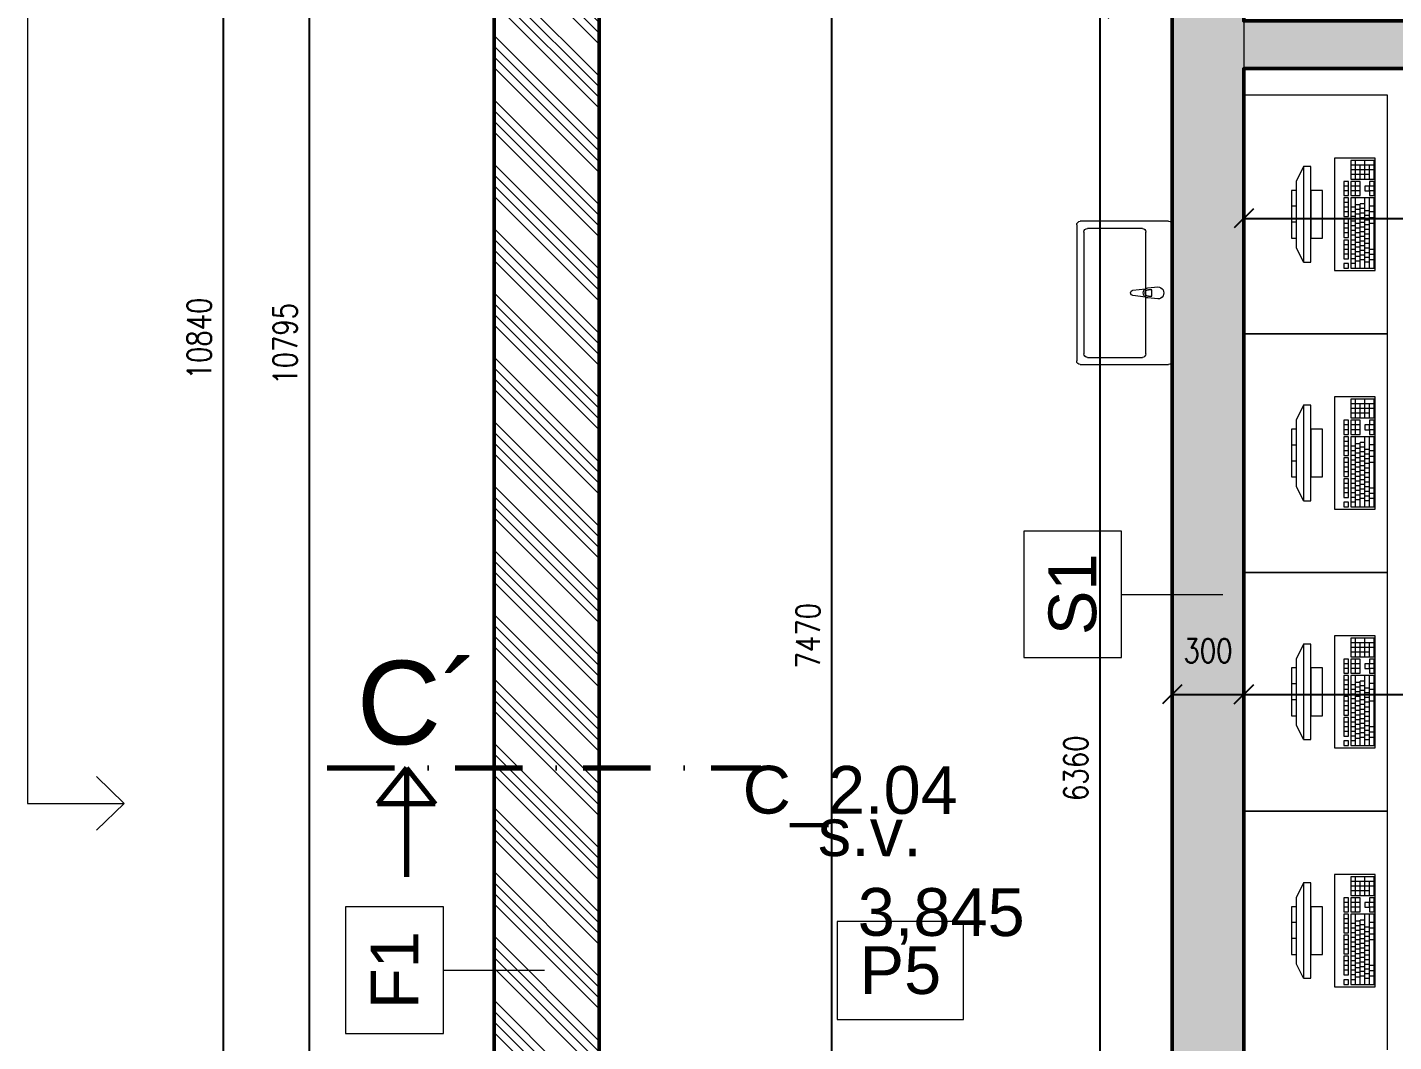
# Model space of a CAD drawing. Header units: millimetres. Extents: x 89194 to 559352, y -753138 to -204019.
# Drawn here: x 331903 to 337626, y -488115 to -483867 of the extents above; entities that cross this region are included whole.
import ezdxf

# ---------------------------------------------------------------- set-up
doc = ezdxf.new("R2010")
doc.units = ezdxf.units.MM
doc.header["$LTSCALE"] = 400
doc.header["$PDMODE"] = 3
doc.linetypes.add('Čerchovaná', pattern=[1340.555525, 705.555534, -352.777767, 0, -282.222223])
for name, color, linetype, lineweight in [('RG_koty', 7, 'Continuous', 9), ('RG_nábytek', 32, 'Continuous', 9), ('RG_popisy', 11, 'Continuous', 9), ('RG_rozhraní mater', 51, 'Continuous', 9), ('RG_skladby konstrukcí', 5, 'Continuous', 9), ('RG_velmi tlustá', 5, 'Continuous', 70), ('RG_zařízováky', 4, 'Continuous', 9), ('RG_zdivo nové', 1, 'Continuous', 50), ('RG_šrafy', 253, 'Continuous', 9)]:
    doc.layers.add(name, color=color, linetype=linetype, lineweight=lineweight)
doc.styles.add('Arial 100', font='Arial.ttf', dxfattribs={"height": 100})
doc.styles.add('Arial 200', font='Arial.ttf', dxfattribs={"height": 200})
doc.styles.add('Arial 250', font='Arial Bold.ttf', dxfattribs={"height": 250})
doc.styles.add('GENERATED_STYLE_3', font='Arial.ttf')
doc.styles.add('Koty', font='romans.shx', dxfattribs={"width": 0.8})
doc.dimstyles.new('RG_50_vnitřní', dxfattribs={"dimscale": 50, "dimtxt": 2, "dimasz": 1.6, "dimexe": 1.15, "dimexo": 0, "dimgap": 1, "dimtad": 1, "dimdec": 0, "dimrnd": 5, "dimzin": 0, "dimdsep": 46, "dimtxsty": 'Koty', "dimblk1": 'OBLIQUE', "dimblk2": 'OBLIQUE', "dimsah": 1, "dimcen": 0.09, "dimclrd": 256, "dimclre": 256, "dimclrt": 2, "dimazin": 0, "dimtfac": 1, "dimtdec": 0, "dimtmove": 2, "dimatfit": 3, "dimfxl": 1.15, "dimfxlon": 1, "dimtolj": 1, "dimtzin": 0, "dimarcsym": 0})

# ---------------------------------------------------------------- blocks, each defined once
blk = doc.blocks.new('nabytek_velka_ucebna')
at = {"layer": 'RG_nábytek'}
for p, q in [((469004, -443466.8), (469604, -443466.8)), ((469004, -444466.8), (469004, -443466.8)), ((469604, -443466.8), (469604, -444466.8)), ((469254, -443766.8), (469224, -443826.8)), ((469284, -443766.8), (469254, -443766.8)), ((469254, -443766.8), (469254, -444166.8)), ((469284, -444166.8), (469284, -443766.8)), ((469554, -443731.8), (469384, -443731.8)), ((469384, -443731.8), (469384, -444201.8)), ((469549.1, -443741.6), (469452.1, -443741.6)), ((469452.1, -443741.6), (469452.1, -443819.9)), ((469549.1, -443761.2), (469452.1, -443761.2)), ((469471.5, -443819.9), (469471.5, -443741.6)), ((469490.9, -443819.9), (469490.9, -443761.2)), ((469510.3, -443819.9), (469510.3, -443741.6)), ((469529.7, -443819.9), (469529.7, -443761.2)), ((469549.1, -443819.9), (469549.1, -443741.6)), ((469554, -444201.8), (469554, -443731.8)), ((469224, -444106.8), (469224, -443826.8)), ((469442.4, -443829.7), (469423, -443829.7)), ((469423, -443829.7), (469423, -443888.4)), ((469442.4, -443888.4), (469442.4, -443829.7)), ((469549.1, -443780.7), (469452.1, -443780.7)), ((469529.7, -443800.3), (469452.1, -443800.3)), ((469452.1, -443819.9), (469549.1, -443819.9)), ((469490.9, -443829.7), (469452.1, -443829.7)), ((469452.1, -443829.7), (469452.1, -443888.4)), ((469471.5, -443888.4), (469471.5, -443829.7)), ((469490.9, -443888.4), (469490.9, -443829.7)), ((469549.1, -443829.7), (469529.7, -443829.7)), ((469529.7, -443829.7), (469529.7, -443849.3)), ((469549.1, -443888.4), (469549.1, -443829.7)), ((469224, -443866.8), (469204, -443866.8)), ((469204, -443866.8), (469204, -444066.8)), ((469224, -444066.8), (469224, -443866.8)), ((469334, -443866.8), (469284, -443866.8)), ((469284, -443866.8), (469284, -444066.8)), ((469334, -444066.8), (469334, -443866.8)), ((469442.4, -443849.3), (469423, -443849.3)), ((469442.4, -443868.9), (469423, -443868.9)), ((469423, -443888.4), (469442.4, -443888.4)), ((469490.9, -443849.3), (469452.1, -443849.3)), ((469490.9, -443868.9), (469452.1, -443868.9)), ((469452.1, -443888.4), (469490.9, -443888.4)), ((469529.7, -443849.3), (469510.3, -443849.3)), ((469510.3, -443849.3), (469510.3, -443868.9)), ((469510.3, -443868.9), (469529.7, -443868.9)), ((469549.1, -443849.3), (469529.7, -443849.3)), ((469529.7, -443868.9), (469529.7, -443849.3)), ((469529.7, -443868.9), (469529.7, -443888.4)), ((469549.1, -443868.9), (469529.7, -443868.9)), ((469529.7, -443888.4), (469549.1, -443888.4)), ((469224, -443933.4), (469204, -443933.4)), ((469442.4, -443898.2), (469423, -443898.2)), ((469423, -443898.2), (469423, -443976.6)), ((469442.4, -443917.8), (469423, -443917.8)), ((469442.4, -443937.4), (469423, -443937.4)), ((469442.4, -443976.6), (469442.4, -443898.2)), ((469549.1, -443898.2), (469452.1, -443898.2)), ((469452.1, -443898.2), (469452.1, -444192)), ((469471.5, -443937.4), (469452.1, -443937.4)), ((469471.5, -444192), (469471.5, -443898.2)), ((469490.9, -443927.6), (469471.5, -443927.6)), ((469490.9, -443947.2), (469471.5, -443947.2)), ((469490.9, -444192), (469490.9, -443922.7)), ((469510.3, -443922.7), (469490.9, -443922.7)), ((469510.3, -443942.3), (469490.9, -443942.3)), ((469510.3, -444192), (469510.3, -443898.2)), ((469529.7, -444192), (469529.7, -443898.2)), ((469549.1, -443932.5), (469529.7, -443932.5)), ((469549.1, -444192), (469549.1, -443898.2)), ((469224, -444000.1), (469204, -444000.1)), ((469442.4, -443957), (469423, -443957)), ((469423, -443976.6), (469442.4, -443976.6)), ((469442.4, -443986.4), (469423, -443986.4)), ((469423, -443986.4), (469423, -444064.7)), ((469442.4, -444005.9), (469423, -444005.9)), ((469442.4, -444064.7), (469442.4, -443986.4)), ((469471.5, -443957), (469452.1, -443957)), ((469471.5, -443976.6), (469452.1, -443976.6)), ((469471.5, -443996.2), (469452.1, -443996.2)), ((469490.9, -443966.8), (469471.5, -443966.8)), ((469490.9, -443986.4), (469471.5, -443986.4)), ((469490.9, -444005.9), (469471.5, -444005.9)), ((469510.3, -443961.9), (469490.9, -443961.9)), ((469510.3, -443981.5), (469490.9, -443981.5)), ((469510.3, -444001), (469490.9, -444001)), ((469529.7, -443952.1), (469510.3, -443952.1)), ((469529.7, -443971.7), (469510.3, -443971.7)), ((469529.7, -443991.3), (469510.3, -443991.3)), ((469549.1, -443957), (469529.7, -443957)), ((469549.1, -443981.5), (469529.7, -443981.5)), ((469549.1, -444005.9), (469529.7, -444005.9)), ((469442.4, -444025.5), (469423, -444025.5)), ((469442.4, -444045.1), (469423, -444045.1)), ((469423, -444064.7), (469442.4, -444064.7)), ((469471.5, -444015.7), (469452.1, -444015.7)), ((469471.5, -444035.3), (469452.1, -444035.3)), ((469471.5, -444054.9), (469452.1, -444054.9)), ((469490.9, -444025.5), (469471.5, -444025.5)), ((469490.9, -444045.1), (469471.5, -444045.1)), ((469490.9, -444064.7), (469471.5, -444064.7)), ((469510.3, -444020.6), (469490.9, -444020.6)), ((469510.3, -444040.2), (469490.9, -444040.2)), ((469510.3, -444059.8), (469490.9, -444059.8)), ((469529.7, -444010.8), (469510.3, -444010.8)), ((469529.7, -444030.4), (469510.3, -444030.4)), ((469529.7, -444050), (469510.3, -444050)), ((469204, -444066.8), (469224, -444066.8)), ((469254, -444166.8), (469224, -444106.8)), ((469284, -444066.8), (469334, -444066.8)), ((469442.4, -444074.5), (469423, -444074.5)), ((469423, -444074.5), (469423, -444152.8)), ((469442.4, -444094.1), (469423, -444094.1)), ((469442.4, -444113.7), (469423, -444113.7)), ((469442.4, -444152.8), (469442.4, -444074.5)), ((469471.5, -444074.5), (469452.1, -444074.5)), ((469471.5, -444094.1), (469452.1, -444094.1)), ((469471.5, -444113.7), (469452.1, -444113.7)), ((469490.9, -444084.3), (469471.5, -444084.3)), ((469490.9, -444103.9), (469471.5, -444103.9)), ((469510.3, -444079.4), (469490.9, -444079.4)), ((469510.3, -444099), (469490.9, -444099)), ((469510.3, -444118.5), (469490.9, -444118.5)), ((469529.7, -444069.6), (469510.3, -444069.6)), ((469529.7, -444089.2), (469510.3, -444089.2)), ((469529.7, -444108.8), (469510.3, -444108.8)), ((469549.1, -444113.7), (469529.7, -444113.7)), ((469254, -444166.8), (469284, -444166.8)), ((469442.4, -444133.2), (469423, -444133.2)), ((469423, -444152.8), (469442.4, -444152.8)), ((469442.4, -444172.4), (469423, -444172.4)), ((469423, -444172.4), (469423, -444192)), ((469442.4, -444192), (469442.4, -444172.4)), ((469471.5, -444133.2), (469452.1, -444133.2)), ((469471.5, -444152.8), (469452.1, -444152.8)), ((469471.5, -444172.4), (469452.1, -444172.4)), ((469490.9, -444123.4), (469471.5, -444123.4)), ((469490.9, -444143), (469471.5, -444143)), ((469490.9, -444162.6), (469471.5, -444162.6)), ((469510.3, -444138.1), (469490.9, -444138.1)), ((469510.3, -444157.7), (469490.9, -444157.7)), ((469529.7, -444128.3), (469510.3, -444128.3)), ((469529.7, -444147.9), (469510.3, -444147.9)), ((469529.7, -444167.5), (469510.3, -444167.5)), ((469549.1, -444135.7), (469529.7, -444135.7)), ((469549.1, -444157.7), (469529.7, -444157.7)), ((469384, -444201.8), (469554, -444201.8)), ((469423, -444192), (469442.4, -444192)), ((469452.1, -444192), (469549.1, -444192)), ((469604, -444466.8), (469004, -444466.8)), ((469004, -444466.8), (469604, -444466.8)), ((469004, -445466.8), (469004, -444466.8)), ((469604, -444466.8), (469604, -445466.8)), ((469554, -444731.8), (469384, -444731.8)), ((469384, -444731.8), (469384, -445201.8)), ((469549.1, -444741.6), (469452.1, -444741.6)), ((469452.1, -444741.6), (469452.1, -444819.9)), ((469471.5, -444819.9), (469471.5, -444741.6)), ((469510.3, -444819.9), (469510.3, -444741.6)), ((469549.1, -444819.9), (469549.1, -444741.6)), ((469554, -445201.8), (469554, -444731.8)), ((469254, -444766.8), (469224, -444826.8)), ((469284, -444766.8), (469254, -444766.8)), ((469254, -444766.8), (469254, -445166.8)), ((469284, -445166.8), (469284, -444766.8)), ((469549.1, -444761.2), (469452.1, -444761.2)), ((469549.1, -444780.7), (469452.1, -444780.7)), ((469529.7, -444800.3), (469452.1, -444800.3)), ((469490.9, -444819.9), (469490.9, -444761.2)), ((469529.7, -444819.9), (469529.7, -444761.2)), ((469224, -444866.8), (469204, -444866.8)), ((469204, -444866.8), (469204, -445066.8)), ((469224, -445106.8), (469224, -444826.8)), ((469224, -445066.8), (469224, -444866.8)), ((469334, -444866.8), (469284, -444866.8)), ((469284, -444866.8), (469284, -445066.8)), ((469334, -445066.8), (469334, -444866.8)), ((469442.4, -444829.7), (469423, -444829.7)), ((469423, -444829.7), (469423, -444888.4)), ((469442.4, -444849.3), (469423, -444849.3)), ((469442.4, -444888.4), (469442.4, -444829.7)), ((469452.1, -444819.9), (469549.1, -444819.9)), ((469490.9, -444829.7), (469452.1, -444829.7)), ((469452.1, -444829.7), (469452.1, -444888.4)), ((469490.9, -444849.3), (469452.1, -444849.3)), ((469471.5, -444888.4), (469471.5, -444829.7)), ((469490.9, -444888.4), (469490.9, -444829.7)), ((469529.7, -444849.3), (469510.3, -444849.3)), ((469510.3, -444849.3), (469510.3, -444868.9)), ((469549.1, -444829.7), (469529.7, -444829.7)), ((469529.7, -444829.7), (469529.7, -444849.3)), ((469549.1, -444849.3), (469529.7, -444849.3)), ((469529.7, -444868.9), (469529.7, -444849.3)), ((469549.1, -444888.4), (469549.1, -444829.7)), ((469442.4, -444868.9), (469423, -444868.9)), ((469423, -444888.4), (469442.4, -444888.4)), ((469442.4, -444898.2), (469423, -444898.2)), ((469423, -444898.2), (469423, -444976.6)), ((469442.4, -444917.8), (469423, -444917.8)), ((469442.4, -444976.6), (469442.4, -444898.2)), ((469490.9, -444868.9), (469452.1, -444868.9)), ((469452.1, -444888.4), (469490.9, -444888.4)), ((469549.1, -444898.2), (469452.1, -444898.2)), ((469452.1, -444898.2), (469452.1, -445192)), ((469471.5, -445192), (469471.5, -444898.2)), ((469490.9, -445192), (469490.9, -444922.7)), ((469510.3, -444922.7), (469490.9, -444922.7)), ((469510.3, -444868.9), (469529.7, -444868.9)), ((469510.3, -445192), (469510.3, -444898.2)), ((469529.7, -444868.9), (469529.7, -444888.4)), ((469549.1, -444868.9), (469529.7, -444868.9)), ((469529.7, -444888.4), (469549.1, -444888.4)), ((469529.7, -445192), (469529.7, -444898.2)), ((469549.1, -445192), (469549.1, -444898.2)), ((469224, -444933.4), (469204, -444933.4)), ((469442.4, -444937.4), (469423, -444937.4)), ((469442.4, -444957), (469423, -444957)), ((469423, -444976.6), (469442.4, -444976.6)), ((469471.5, -444937.4), (469452.1, -444937.4)), ((469471.5, -444957), (469452.1, -444957)), ((469471.5, -444976.6), (469452.1, -444976.6)), ((469490.9, -444927.6), (469471.5, -444927.6)), ((469490.9, -444947.2), (469471.5, -444947.2)), ((469490.9, -444966.8), (469471.5, -444966.8)), ((469510.3, -444942.3), (469490.9, -444942.3)), ((469510.3, -444961.9), (469490.9, -444961.9)), ((469510.3, -444981.5), (469490.9, -444981.5)), ((469529.7, -444952.1), (469510.3, -444952.1)), ((469529.7, -444971.7), (469510.3, -444971.7)), ((469549.1, -444932.5), (469529.7, -444932.5)), ((469549.1, -444957), (469529.7, -444957)), ((469549.1, -444981.5), (469529.7, -444981.5)), ((469224, -445000.1), (469204, -445000.1)), ((469442.4, -444986.4), (469423, -444986.4)), ((469423, -444986.4), (469423, -445064.7)), ((469442.4, -445005.9), (469423, -445005.9)), ((469442.4, -445025.5), (469423, -445025.5)), ((469442.4, -445064.7), (469442.4, -444986.4)), ((469471.5, -444996.2), (469452.1, -444996.2)), ((469471.5, -445015.7), (469452.1, -445015.7)), ((469471.5, -445035.3), (469452.1, -445035.3)), ((469490.9, -444986.4), (469471.5, -444986.4)), ((469490.9, -445005.9), (469471.5, -445005.9)), ((469490.9, -445025.5), (469471.5, -445025.5)), ((469510.3, -445001), (469490.9, -445001)), ((469510.3, -445020.6), (469490.9, -445020.6)), ((469529.7, -444991.3), (469510.3, -444991.3)), ((469529.7, -445010.8), (469510.3, -445010.8)), ((469529.7, -445030.4), (469510.3, -445030.4)), ((469549.1, -445005.9), (469529.7, -445005.9)), ((469204, -445066.8), (469224, -445066.8)), ((469284, -445066.8), (469334, -445066.8)), ((469442.4, -445045.1), (469423, -445045.1)), ((469423, -445064.7), (469442.4, -445064.7)), ((469442.4, -445074.5), (469423, -445074.5)), ((469423, -445074.5), (469423, -445152.8)), ((469442.4, -445094.1), (469423, -445094.1)), ((469442.4, -445152.8), (469442.4, -445074.5)), ((469471.5, -445054.9), (469452.1, -445054.9)), ((469471.5, -445074.5), (469452.1, -445074.5)), ((469471.5, -445094.1), (469452.1, -445094.1)), ((469490.9, -445045.1), (469471.5, -445045.1)), ((469490.9, -445064.7), (469471.5, -445064.7)), ((469490.9, -445084.3), (469471.5, -445084.3)), ((469510.3, -445040.2), (469490.9, -445040.2)), ((469510.3, -445059.8), (469490.9, -445059.8)), ((469510.3, -445079.4), (469490.9, -445079.4)), ((469529.7, -445050), (469510.3, -445050)), ((469529.7, -445069.6), (469510.3, -445069.6)), ((469529.7, -445089.2), (469510.3, -445089.2)), ((469254, -445166.8), (469224, -445106.8)), ((469442.4, -445113.7), (469423, -445113.7)), ((469442.4, -445133.2), (469423, -445133.2)), ((469423, -445152.8), (469442.4, -445152.8)), ((469471.5, -445113.7), (469452.1, -445113.7)), ((469471.5, -445133.2), (469452.1, -445133.2)), ((469471.5, -445152.8), (469452.1, -445152.8)), ((469490.9, -445103.9), (469471.5, -445103.9)), ((469490.9, -445123.4), (469471.5, -445123.4)), ((469490.9, -445143), (469471.5, -445143)), ((469510.3, -445099), (469490.9, -445099)), ((469510.3, -445118.5), (469490.9, -445118.5)), ((469510.3, -445138.1), (469490.9, -445138.1)), ((469529.7, -445108.8), (469510.3, -445108.8)), ((469529.7, -445128.3), (469510.3, -445128.3)), ((469529.7, -445147.9), (469510.3, -445147.9)), ((469549.1, -445113.7), (469529.7, -445113.7)), ((469549.1, -445135.7), (469529.7, -445135.7)), ((469254, -445166.8), (469284, -445166.8)), ((469384, -445201.8), (469554, -445201.8)), ((469442.4, -445172.4), (469423, -445172.4)), ((469423, -445172.4), (469423, -445192)), ((469423, -445192), (469442.4, -445192)), ((469442.4, -445192), (469442.4, -445172.4)), ((469471.5, -445172.4), (469452.1, -445172.4)), ((469452.1, -445192), (469549.1, -445192)), ((469490.9, -445162.6), (469471.5, -445162.6)), ((469510.3, -445157.7), (469490.9, -445157.7)), ((469529.7, -445167.5), (469510.3, -445167.5)), ((469549.1, -445157.7), (469529.7, -445157.7)), ((469604, -445466.8), (469004, -445466.8)), ((469004, -445466.8), (469604, -445466.8)), ((469004, -446466.8), (469004, -445466.8)), ((469604, -445466.8), (469604, -446466.8)), ((469254, -445766.8), (469224, -445826.8)), ((469284, -445766.8), (469254, -445766.8)), ((469254, -445766.8), (469254, -446166.8)), ((469284, -446166.8), (469284, -445766.8)), ((469554, -445731.8), (469384, -445731.8)), ((469384, -445731.8), (469384, -446201.8)), ((469549.1, -445741.6), (469452.1, -445741.6)), ((469452.1, -445741.6), (469452.1, -445819.9)), ((469549.1, -445761.2), (469452.1, -445761.2)), ((469549.1, -445780.7), (469452.1, -445780.7)), ((469471.5, -445819.9), (469471.5, -445741.6)), ((469490.9, -445819.9), (469490.9, -445761.2)), ((469510.3, -445819.9), (469510.3, -445741.6)), ((469529.7, -445819.9), (469529.7, -445761.2)), ((469549.1, -445819.9), (469549.1, -445741.6)), ((469554, -446201.8), (469554, -445731.8)), ((469224, -446106.8), (469224, -445826.8)), ((469442.4, -445829.7), (469423, -445829.7)), ((469423, -445829.7), (469423, -445888.4)), ((469442.4, -445888.4), (469442.4, -445829.7)), ((469529.7, -445800.3), (469452.1, -445800.3)), ((469452.1, -445819.9), (469549.1, -445819.9)), ((469490.9, -445829.7), (469452.1, -445829.7)), ((469452.1, -445829.7), (469452.1, -445888.4)), ((469471.5, -445888.4), (469471.5, -445829.7)), ((469490.9, -445888.4), (469490.9, -445829.7)), ((469549.1, -445829.7), (469529.7, -445829.7)), ((469529.7, -445829.7), (469529.7, -445849.3)), ((469549.1, -445888.4), (469549.1, -445829.7)), ((469224, -445866.8), (469204, -445866.8)), ((469204, -445866.8), (469204, -446066.8)), ((469224, -446066.8), (469224, -445866.8)), ((469334, -445866.8), (469284, -445866.8)), ((469284, -445866.8), (469284, -446066.8)), ((469334, -446066.8), (469334, -445866.8)), ((469442.4, -445849.3), (469423, -445849.3)), ((469442.4, -445868.9), (469423, -445868.9)), ((469423, -445888.4), (469442.4, -445888.4)), ((469490.9, -445849.3), (469452.1, -445849.3)), ((469490.9, -445868.9), (469452.1, -445868.9)), ((469452.1, -445888.4), (469490.9, -445888.4)), ((469529.7, -445849.3), (469510.3, -445849.3)), ((469510.3, -445849.3), (469510.3, -445868.9)), ((469510.3, -445868.9), (469529.7, -445868.9)), ((469549.1, -445849.3), (469529.7, -445849.3)), ((469529.7, -445868.9), (469529.7, -445849.3)), ((469529.7, -445868.9), (469529.7, -445888.4)), ((469549.1, -445868.9), (469529.7, -445868.9)), ((469529.7, -445888.4), (469549.1, -445888.4)), ((469224, -445933.4), (469204, -445933.4)), ((469442.4, -445898.2), (469423, -445898.2)), ((469423, -445898.2), (469423, -445976.6)), ((469442.4, -445917.8), (469423, -445917.8)), ((469442.4, -445937.4), (469423, -445937.4)), ((469442.4, -445976.6), (469442.4, -445898.2)), ((469549.1, -445898.2), (469452.1, -445898.2)), ((469452.1, -445898.2), (469452.1, -446192)), ((469471.5, -445937.4), (469452.1, -445937.4)), ((469471.5, -446192), (469471.5, -445898.2)), ((469490.9, -445927.6), (469471.5, -445927.6)), ((469490.9, -445947.2), (469471.5, -445947.2)), ((469490.9, -446192), (469490.9, -445922.7)), ((469510.3, -445922.7), (469490.9, -445922.7)), ((469510.3, -445942.3), (469490.9, -445942.3)), ((469510.3, -446192), (469510.3, -445898.2)), ((469529.7, -445952.1), (469510.3, -445952.1)), ((469529.7, -446192), (469529.7, -445898.2)), ((469549.1, -445932.5), (469529.7, -445932.5)), ((469549.1, -446192), (469549.1, -445898.2)), ((469224, -446000.1), (469204, -446000.1)), ((469442.4, -445957), (469423, -445957)), ((469423, -445976.6), (469442.4, -445976.6)), ((469442.4, -445986.4), (469423, -445986.4)), ((469423, -445986.4), (469423, -446064.7)), ((469442.4, -446005.9), (469423, -446005.9)), ((469442.4, -446064.7), (469442.4, -445986.4)), ((469471.5, -445957), (469452.1, -445957)), ((469471.5, -445976.6), (469452.1, -445976.6)), ((469471.5, -445996.2), (469452.1, -445996.2)), ((469490.9, -445966.8), (469471.5, -445966.8)), ((469490.9, -445986.4), (469471.5, -445986.4)), ((469490.9, -446005.9), (469471.5, -446005.9)), ((469510.3, -445961.9), (469490.9, -445961.9)), ((469510.3, -445981.5), (469490.9, -445981.5)), ((469510.3, -446001), (469490.9, -446001)), ((469529.7, -445971.7), (469510.3, -445971.7)), ((469529.7, -445991.3), (469510.3, -445991.3)), ((469529.7, -446010.8), (469510.3, -446010.8)), ((469549.1, -445957), (469529.7, -445957)), ((469549.1, -445981.5), (469529.7, -445981.5)), ((469549.1, -446005.9), (469529.7, -446005.9)), ((469204, -446066.8), (469224, -446066.8)), ((469284, -446066.8), (469334, -446066.8)), ((469442.4, -446025.5), (469423, -446025.5)), ((469442.4, -446045.1), (469423, -446045.1)), ((469423, -446064.7), (469442.4, -446064.7)), ((469471.5, -446015.7), (469452.1, -446015.7)), ((469471.5, -446035.3), (469452.1, -446035.3)), ((469471.5, -446054.9), (469452.1, -446054.9)), ((469490.9, -446025.5), (469471.5, -446025.5)), ((469490.9, -446045.1), (469471.5, -446045.1)), ((469490.9, -446064.7), (469471.5, -446064.7)), ((469510.3, -446020.6), (469490.9, -446020.6)), ((469510.3, -446040.2), (469490.9, -446040.2)), ((469510.3, -446059.8), (469490.9, -446059.8)), ((469529.7, -446030.4), (469510.3, -446030.4)), ((469529.7, -446050), (469510.3, -446050)), ((469254, -446166.8), (469224, -446106.8)), ((469442.4, -446074.5), (469423, -446074.5)), ((469423, -446074.5), (469423, -446152.8)), ((469442.4, -446094.1), (469423, -446094.1)), ((469442.4, -446113.7), (469423, -446113.7)), ((469442.4, -446152.8), (469442.4, -446074.5)), ((469471.5, -446074.5), (469452.1, -446074.5)), ((469471.5, -446094.1), (469452.1, -446094.1)), ((469471.5, -446113.7), (469452.1, -446113.7)), ((469490.9, -446084.3), (469471.5, -446084.3)), ((469490.9, -446103.9), (469471.5, -446103.9)), ((469490.9, -446123.4), (469471.5, -446123.4)), ((469510.3, -446079.4), (469490.9, -446079.4)), ((469510.3, -446099), (469490.9, -446099)), ((469510.3, -446118.5), (469490.9, -446118.5)), ((469529.7, -446069.6), (469510.3, -446069.6)), ((469529.7, -446089.2), (469510.3, -446089.2)), ((469529.7, -446108.8), (469510.3, -446108.8)), ((469549.1, -446113.7), (469529.7, -446113.7)), ((469254, -446166.8), (469284, -446166.8)), ((469442.4, -446133.2), (469423, -446133.2)), ((469423, -446152.8), (469442.4, -446152.8)), ((469442.4, -446172.4), (469423, -446172.4)), ((469423, -446172.4), (469423, -446192)), ((469442.4, -446192), (469442.4, -446172.4)), ((469471.5, -446133.2), (469452.1, -446133.2)), ((469471.5, -446152.8), (469452.1, -446152.8)), ((469471.5, -446172.4), (469452.1, -446172.4)), ((469490.9, -446143), (469471.5, -446143)), ((469490.9, -446162.6), (469471.5, -446162.6)), ((469510.3, -446138.1), (469490.9, -446138.1)), ((469510.3, -446157.7), (469490.9, -446157.7)), ((469529.7, -446128.3), (469510.3, -446128.3)), ((469529.7, -446147.9), (469510.3, -446147.9)), ((469529.7, -446167.5), (469510.3, -446167.5)), ((469549.1, -446135.7), (469529.7, -446135.7)), ((469549.1, -446157.7), (469529.7, -446157.7)), ((469384, -446201.8), (469554, -446201.8)), ((469423, -446192), (469442.4, -446192)), ((469452.1, -446192), (469549.1, -446192)), ((469604, -446466.8), (469004, -446466.8)), ((469004, -446466.8), (469604, -446466.8)), ((469004, -447466.8), (469004, -446466.8)), ((469604, -446466.8), (469604, -447466.8)), ((469554, -446731.8), (469384, -446731.8)), ((469384, -446731.8), (469384, -447201.8)), ((469549.1, -446741.6), (469452.1, -446741.6)), ((469452.1, -446741.6), (469452.1, -446819.9)), ((469471.5, -446819.9), (469471.5, -446741.6)), ((469510.3, -446819.9), (469510.3, -446741.6)), ((469549.1, -446819.9), (469549.1, -446741.6)), ((469554, -447201.8), (469554, -446731.8)), ((469254, -446766.8), (469224, -446826.8)), ((469284, -446766.8), (469254, -446766.8)), ((469254, -446766.8), (469254, -447166.8)), ((469284, -447166.8), (469284, -446766.8)), ((469549.1, -446761.2), (469452.1, -446761.2)), ((469549.1, -446780.7), (469452.1, -446780.7)), ((469529.7, -446800.3), (469452.1, -446800.3)), ((469490.9, -446819.9), (469490.9, -446761.2)), ((469529.7, -446819.9), (469529.7, -446761.2)), ((469224, -446866.8), (469204, -446866.8)), ((469204, -446866.8), (469204, -447066.8)), ((469224, -447106.8), (469224, -446826.8)), ((469224, -447066.8), (469224, -446866.8)), ((469334, -446866.8), (469284, -446866.8)), ((469284, -446866.8), (469284, -447066.8)), ((469334, -447066.8), (469334, -446866.8)), ((469442.4, -446829.7), (469423, -446829.7)), ((469423, -446829.7), (469423, -446888.4)), ((469442.4, -446849.3), (469423, -446849.3)), ((469442.4, -446868.9), (469423, -446868.9)), ((469442.4, -446888.4), (469442.4, -446829.7)), ((469452.1, -446819.9), (469549.1, -446819.9)), ((469490.9, -446829.7), (469452.1, -446829.7)), ((469452.1, -446829.7), (469452.1, -446888.4)), ((469490.9, -446849.3), (469452.1, -446849.3)), ((469490.9, -446868.9), (469452.1, -446868.9)), ((469471.5, -446888.4), (469471.5, -446829.7)), ((469490.9, -446888.4), (469490.9, -446829.7)), ((469529.7, -446849.3), (469510.3, -446849.3)), ((469510.3, -446849.3), (469510.3, -446868.9)), ((469510.3, -446868.9), (469529.7, -446868.9)), ((469549.1, -446829.7), (469529.7, -446829.7)), ((469529.7, -446829.7), (469529.7, -446849.3)), ((469549.1, -446849.3), (469529.7, -446849.3)), ((469529.7, -446868.9), (469529.7, -446849.3)), ((469529.7, -446868.9), (469529.7, -446888.4)), ((469549.1, -446868.9), (469529.7, -446868.9)), ((469549.1, -446888.4), (469549.1, -446829.7)), ((469423, -446888.4), (469442.4, -446888.4)), ((469442.4, -446898.2), (469423, -446898.2)), ((469423, -446898.2), (469423, -446976.6)), ((469442.4, -446917.8), (469423, -446917.8)), ((469442.4, -446976.6), (469442.4, -446898.2)), ((469452.1, -446888.4), (469490.9, -446888.4)), ((469549.1, -446898.2), (469452.1, -446898.2)), ((469452.1, -446898.2), (469452.1, -447192)), ((469471.5, -447192), (469471.5, -446898.2)), ((469490.9, -447192), (469490.9, -446922.7)), ((469510.3, -446922.7), (469490.9, -446922.7)), ((469510.3, -447192), (469510.3, -446898.2)), ((469529.7, -446888.4), (469549.1, -446888.4)), ((469529.7, -447192), (469529.7, -446898.2)), ((469549.1, -447192), (469549.1, -446898.2)), ((469224, -446933.4), (469204, -446933.4)), ((469442.4, -446937.4), (469423, -446937.4)), ((469442.4, -446957), (469423, -446957)), ((469423, -446976.6), (469442.4, -446976.6)), ((469471.5, -446937.4), (469452.1, -446937.4)), ((469471.5, -446957), (469452.1, -446957)), ((469471.5, -446976.6), (469452.1, -446976.6)), ((469490.9, -446927.6), (469471.5, -446927.6)), ((469490.9, -446947.2), (469471.5, -446947.2)), ((469490.9, -446966.8), (469471.5, -446966.8)), ((469510.3, -446942.3), (469490.9, -446942.3)), ((469510.3, -446961.9), (469490.9, -446961.9)), ((469510.3, -446981.5), (469490.9, -446981.5)), ((469529.7, -446952.1), (469510.3, -446952.1)), ((469529.7, -446971.7), (469510.3, -446971.7)), ((469549.1, -446932.5), (469529.7, -446932.5)), ((469549.1, -446957), (469529.7, -446957)), ((469549.1, -446981.5), (469529.7, -446981.5)), ((469224, -447000.1), (469204, -447000.1)), ((469442.4, -446986.4), (469423, -446986.4)), ((469423, -446986.4), (469423, -447064.7)), ((469442.4, -447005.9), (469423, -447005.9)), ((469442.4, -447025.5), (469423, -447025.5)), ((469442.4, -447064.7), (469442.4, -446986.4)), ((469471.5, -446996.2), (469452.1, -446996.2)), ((469471.5, -447015.7), (469452.1, -447015.7)), ((469471.5, -447035.3), (469452.1, -447035.3)), ((469490.9, -446986.4), (469471.5, -446986.4)), ((469490.9, -447005.9), (469471.5, -447005.9)), ((469490.9, -447025.5), (469471.5, -447025.5)), ((469510.3, -447001), (469490.9, -447001)), ((469510.3, -447020.6), (469490.9, -447020.6)), ((469510.3, -447040.2), (469490.9, -447040.2)), ((469529.7, -446991.3), (469510.3, -446991.3)), ((469529.7, -447010.8), (469510.3, -447010.8)), ((469529.7, -447030.4), (469510.3, -447030.4)), ((469549.1, -447005.9), (469529.7, -447005.9)), ((469204, -447066.8), (469224, -447066.8)), ((469284, -447066.8), (469334, -447066.8)), ((469442.4, -447045.1), (469423, -447045.1)), ((469423, -447064.7), (469442.4, -447064.7)), ((469442.4, -447074.5), (469423, -447074.5)), ((469423, -447074.5), (469423, -447152.8)), ((469442.4, -447094.1), (469423, -447094.1)), ((469442.4, -447152.8), (469442.4, -447074.5)), ((469471.5, -447054.9), (469452.1, -447054.9)), ((469471.5, -447074.5), (469452.1, -447074.5)), ((469471.5, -447094.1), (469452.1, -447094.1)), ((469490.9, -447045.1), (469471.5, -447045.1)), ((469490.9, -447064.7), (469471.5, -447064.7)), ((469490.9, -447084.3), (469471.5, -447084.3)), ((469510.3, -447059.8), (469490.9, -447059.8)), ((469510.3, -447079.4), (469490.9, -447079.4)), ((469510.3, -447099), (469490.9, -447099)), ((469529.7, -447050), (469510.3, -447050)), ((469529.7, -447069.6), (469510.3, -447069.6)), ((469529.7, -447089.2), (469510.3, -447089.2)), ((469254, -447166.8), (469224, -447106.8)), ((469442.4, -447113.7), (469423, -447113.7)), ((469442.4, -447133.2), (469423, -447133.2)), ((469423, -447152.8), (469442.4, -447152.8)), ((469471.5, -447113.7), (469452.1, -447113.7)), ((469471.5, -447133.2), (469452.1, -447133.2)), ((469471.5, -447152.8), (469452.1, -447152.8)), ((469490.9, -447103.9), (469471.5, -447103.9)), ((469490.9, -447123.4), (469471.5, -447123.4)), ((469490.9, -447143), (469471.5, -447143)), ((469510.3, -447118.5), (469490.9, -447118.5)), ((469510.3, -447138.1), (469490.9, -447138.1)), ((469529.7, -447108.8), (469510.3, -447108.8)), ((469529.7, -447128.3), (469510.3, -447128.3)), ((469529.7, -447147.9), (469510.3, -447147.9)), ((469549.1, -447113.7), (469529.7, -447113.7)), ((469549.1, -447135.7), (469529.7, -447135.7)), ((469254, -447166.8), (469284, -447166.8)), ((469384, -447201.8), (469554, -447201.8)), ((469442.4, -447172.4), (469423, -447172.4)), ((469423, -447172.4), (469423, -447192)), ((469423, -447192), (469442.4, -447192)), ((469442.4, -447192), (469442.4, -447172.4)), ((469471.5, -447172.4), (469452.1, -447172.4)), ((469452.1, -447192), (469549.1, -447192)), ((469490.9, -447162.6), (469471.5, -447162.6)), ((469510.3, -447157.7), (469490.9, -447157.7)), ((469529.7, -447167.5), (469510.3, -447167.5)), ((469549.1, -447157.7), (469529.7, -447157.7))]:
    blk.add_line(p, q, dxfattribs=at)
blk = doc.blocks.new('umyv_16')
at = {"layer": 'RG_zařízováky', "linetype": 'Continuous', "lineweight": 20}
for p, q in [((303631.8, -112272.4), (303631.8, -112842.4)), ((304016.8, -112257.4), (303646.8, -112257.4)), ((304031.8, -112842.4), (304031.8, -112272.4)), ((303741.8, -112302.4), (303741.8, -112812.4)), ((303986.8, -112287.4), (303756.8, -112287.4)), ((304001.8, -112812.4), (304001.8, -112302.4)), ((303691.8, -112532.4), (303733.7, -112536.4)), ((303731.6, -112543.8), (303716.7, -112543.8)), ((303716.7, -112543.8), (303716.7, -112571)), ((303743.2, -112539.6), (303796.2, -112546.3)), ((303733.7, -112578.4), (303691.8, -112582.4)), ((303716.7, -112571), (303731.6, -112571)), ((303796.2, -112568.5), (303743.2, -112575.1)), ((303756.8, -112827.4), (303986.8, -112827.4)), ((303646.8, -112857.4), (304016.8, -112857.4))]:
    blk.add_line(p, q, dxfattribs=at)
at = {"layer": 'RG_zařízováky', "linetype": 'Continuous', "lineweight": 20, "extrusion": (0, 0, -1)}
for centre, major_axis, start_param, end_param in [((303646.8, -112272.4), (10.6, 10.6), 3.926991, 5.497787), ((304016.8, -112272.4), (-10.6, 10.6), 0.785398, 2.356194), ((303756.8, -112302.4), (10.6, 10.6), 3.926991, 5.497787), ((303986.8, -112302.4), (-10.6, 10.6), 0.785398, 2.356194), ((303691.8, -112557.4), (17.7, 17.7), 2.356194, 5.497787), ((303731.6, -112557.4), (-9.62, 9.62), 0.785398, 3.926991), ((303731.8, -112557.4), (-14.9, 14.9), 0.875625, 1.35736), ((303731.8, -112557.4), (-14.9, 14.9), 1.35736, 3.355029), ((303794.8, -112557.4), (-7.91, 7.91), 0.909996, 3.802393), ((303731.8, -112557.4), (-14.9, 14.9), 3.355029, 3.836764), ((303646.8, -112842.4), (-10.6, 10.6), 3.926991, 5.497787), ((303756.8, -112812.4), (-10.6, 10.6), 3.926991, 5.497787), ((303986.8, -112812.4), (10.6, 10.6), 0.785398, 2.356194), ((304016.8, -112842.4), (10.6, 10.6), 0.785398, 2.356194)]:
    blk.add_ellipse(centre, major_axis=major_axis, ratio=1, start_param=start_param, end_param=end_param, dxfattribs=at)
blk = doc.blocks.new('_Oblique')
at = {"color": 0, "linetype": 'ByBlock', "lineweight": -2}
blk.add_line((-0.5, -0.5), (0.5, 0.5), dxfattribs=at)
blk = doc.blocks.new('*D373')
at = {"layer": 'Defpoints', "color": 0, "transparency": 16777216}
for p in [(333858.3, -479794.7), (333083.1, -490590.2), (333858.3, -490590.2)]:
    blk.add_point(p, dxfattribs=at)
at = {"layer": 'RG_koty', "lineweight": -2, "transparency": 16777216}
for p, q in [((333140.6, -479794.7), (333025.6, -479794.7)), ((333083.1, -479794.7), (333083.1, -490590.2)), ((333140.6, -490590.2), (333025.6, -490590.2))]:
    blk.add_line(p, q, dxfattribs=at)
at = {"layer": 'RG_koty', "lineweight": -2, "transparency": 16777216, "xscale": 80, "yscale": 80, "zscale": 80}
for p, rotation in [((333083.1, -479794.7), 90), ((333083.1, -490590.2), 270)]:
    blk.add_blockref('_Oblique', p, dxfattribs=dict(at, rotation=rotation))
at = {"layer": 'RG_koty', "color": 2, "transparency": 16777216, "insert": (332983.1, -485192.5), "char_height": 100, "attachment_point": 5, "rotation": 90, "style": 'Koty'}
blk.add_mtext('\\A1;10795', dxfattribs=at)
blk = doc.blocks.new('*D374')
at = {"layer": 'Defpoints', "color": 0, "transparency": 16777216}
for p in [(333858.3, -479750.2), (332723.2, -490590.2), (333858.3, -490590.2)]:
    blk.add_point(p, dxfattribs=at)
at = {"layer": 'RG_koty', "lineweight": -2, "transparency": 16777216}
for p, q in [((332780.7, -479750.2), (332665.7, -479750.2)), ((332723.2, -479750.2), (332723.2, -490590.2)), ((332780.7, -490590.2), (332665.7, -490590.2))]:
    blk.add_line(p, q, dxfattribs=at)
at = {"layer": 'RG_koty', "lineweight": -2, "transparency": 16777216, "xscale": 80, "yscale": 80, "zscale": 80}
for p, rotation in [((332723.2, -479750.2), 90), ((332723.2, -490590.2), 270)]:
    blk.add_blockref('_Oblique', p, dxfattribs=dict(at, rotation=rotation))
at = {"layer": 'RG_koty', "color": 2, "transparency": 16777216, "insert": (332623.2, -485170.2), "char_height": 100, "attachment_point": 5, "rotation": 90, "style": 'Koty'}
blk.add_mtext('\\A1;10840', dxfattribs=at)
blk = doc.blocks.new('*D464')
at = {"layer": 'Defpoints', "color": 0, "transparency": 16777216}
for p in [(336998.3, -484039.9), (341448.3, -484039.9), (341448.3, -484667.3)]:
    blk.add_point(p, dxfattribs=at)
at = {"layer": 'RG_koty', "lineweight": -2, "transparency": 16777216}
for p, q in [((336998.3, -484609.8), (336998.3, -484724.8)), ((341448.3, -484609.8), (341448.3, -484724.8)), ((336998.3, -484667.3), (341448.3, -484667.3))]:
    blk.add_line(p, q, dxfattribs=at)
at = {"layer": 'RG_koty', "lineweight": -2, "transparency": 16777216, "xscale": 80, "yscale": 80, "zscale": 80, "rotation": 180}
blk.add_blockref('_Oblique', (336998.3, -484667.3), dxfattribs=at)
at = {"layer": 'RG_koty', "lineweight": -2, "transparency": 16777216, "xscale": 80, "yscale": 80, "zscale": 80}
blk.add_blockref('_Oblique', (341448.3, -484667.3), dxfattribs=at)
at = {"layer": 'RG_koty', "color": 2, "transparency": 16777216, "insert": (339223.3, -484567.3), "char_height": 100, "attachment_point": 5, "style": 'Koty'}
blk.add_mtext('\\A1;4450', dxfattribs=at)
blk = doc.blocks.new('*D467')
at = {"layer": 'Defpoints', "color": 0, "transparency": 16777216}
for p in [(336998.4, -486660.5), (336698.3, -487061.1), (336998.4, -487061.1)]:
    blk.add_point(p, dxfattribs=at)
at = {"layer": 'RG_koty', "lineweight": -2, "transparency": 16777216}
for p, q in [((336698.3, -486718), (336698.3, -486603)), ((336998.4, -486718), (336998.4, -486603)), ((336698.3, -486660.5), (336998.4, -486660.5))]:
    blk.add_line(p, q, dxfattribs=at)
at = {"layer": 'RG_koty', "lineweight": -2, "transparency": 16777216, "xscale": 80, "yscale": 80, "zscale": 80, "rotation": 180}
blk.add_blockref('_Oblique', (336698.3, -486660.5), dxfattribs=at)
at = {"layer": 'RG_koty', "lineweight": -2, "transparency": 16777216, "xscale": 80, "yscale": 80, "zscale": 80}
blk.add_blockref('_Oblique', (336998.4, -486660.5), dxfattribs=at)
at = {"layer": 'RG_koty', "color": 2, "transparency": 16777216, "insert": (336848.3, -486478), "char_height": 100, "attachment_point": 5, "style": 'Koty'}
blk.add_mtext('\\A1;300', dxfattribs=at)
blk = doc.blocks.new('*D468')
at = {"layer": 'Defpoints', "color": 0, "transparency": 16777216}
for p in [(344548.3, -484039.9), (344548.3, -486660.5), (336998.4, -487061.1)]:
    blk.add_point(p, dxfattribs=at)
at = {"layer": 'RG_koty', "lineweight": -2, "transparency": 16777216}
for p, q in [((336998.4, -486718), (336998.4, -486603)), ((344548.3, -486603), (344548.3, -486718)), ((336998.4, -486660.5), (344548.3, -486660.5))]:
    blk.add_line(p, q, dxfattribs=at)
at = {"layer": 'RG_koty', "lineweight": -2, "transparency": 16777216, "xscale": 80, "yscale": 80, "zscale": 80, "rotation": 180}
blk.add_blockref('_Oblique', (336998.4, -486660.5), dxfattribs=at)
at = {"layer": 'RG_koty', "lineweight": -2, "transparency": 16777216, "xscale": 80, "yscale": 80, "zscale": 80}
blk.add_blockref('_Oblique', (344548.3, -486660.5), dxfattribs=at)
at = {"layer": 'RG_koty', "color": 2, "transparency": 16777216, "insert": (340773.3, -486560.5), "char_height": 100, "attachment_point": 5, "style": 'Koty'}
blk.add_mtext('\\A1;7550', dxfattribs=at)
blk = doc.blocks.new('*D474')
at = {"layer": 'Defpoints', "color": 0, "transparency": 16777216}
for p in [(334298.3, -482680.2), (335273, -482680.2), (334898.3, -490150.2)]:
    blk.add_point(p, dxfattribs=at)
at = {"layer": 'RG_koty', "lineweight": -2, "transparency": 16777216}
for p, q in [((335215.5, -482680.2), (335330.5, -482680.2)), ((335273, -490150.2), (335273, -482680.2)), ((335215.5, -490150.2), (335330.5, -490150.2))]:
    blk.add_line(p, q, dxfattribs=at)
at = {"layer": 'RG_koty', "lineweight": -2, "transparency": 16777216, "xscale": 80, "yscale": 80, "zscale": 80}
for p, rotation in [((335273, -482680.2), 90), ((335273, -490150.2), 270)]:
    blk.add_blockref('_Oblique', p, dxfattribs=dict(at, rotation=rotation))
at = {"layer": 'RG_koty', "color": 2, "transparency": 16777216, "insert": (335173, -486415.2), "char_height": 100, "attachment_point": 5, "rotation": 90, "style": 'Koty'}
blk.add_mtext('\\A1;7470', dxfattribs=at)
blk = doc.blocks.new('*D482')
at = {"layer": 'Defpoints', "color": 0, "transparency": 16777216}
for p in [(336698.3, -483789.9), (336394.8, -490150.2), (336698.3, -490150.2)]:
    blk.add_point(p, dxfattribs=at)
at = {"layer": 'RG_koty', "lineweight": -2, "transparency": 16777216}
for p, q in [((336452.3, -483789.9), (336337.3, -483789.9)), ((336394.8, -483789.9), (336394.8, -490150.2)), ((336452.3, -490150.2), (336337.3, -490150.2))]:
    blk.add_line(p, q, dxfattribs=at)
at = {"layer": 'RG_koty', "lineweight": -2, "transparency": 16777216, "xscale": 80, "yscale": 80, "zscale": 80}
for p, rotation in [((336394.8, -483789.9), 90), ((336394.8, -490150.2), 270)]:
    blk.add_blockref('_Oblique', p, dxfattribs=dict(at, rotation=rotation))
at = {"layer": 'RG_koty', "color": 2, "transparency": 16777216, "insert": (336294.8, -486970), "char_height": 100, "attachment_point": 5, "rotation": 90, "style": 'Koty'}
blk.add_mtext('\\A1;6360', dxfattribs=at)

msp = doc.modelspace()

# ---------------------------------------------------------------- hatches: boundary and pattern name
at = {"layer": 'RG_šrafy', "ltscale": 0.0007}
h = msp.add_hatch(dxfattribs=at)
h.set_pattern_fill('PLASTY_LEHCENE', color=256, scale=40)
h.set_pattern_definition([(45, (341914.01, -556476.84), (-113.13708, 113.13708), []), (0, (342094.28, -556423.84), (113.137085, 113.137085), [20, -206.27417]), (45, (342114.28, -556423.84), (-113.13708, 113.13708), [20, -140]), (90, (342128.42, -556409.7), (-113.137085, 113.137085), [20, -206.27417]), (135, (342128.42, -556389.7), (-113.13708, -113.13708), [20, -140]), (0, (342094.28, -556375.56), (113.137085, 113.137085), [20, -206.27417]), (45, (342080.14, -556389.7), (-113.13708, 113.13708), [20, -140]), (90, (342080.14, -556409.7), (-113.137085, 113.137085), [20, -206.27417]), (135, (342094.28, -556423.84), (-113.13708, -113.13708), [20, -140]), (135, (342068.28, -556476.84), (-113.13708, -113.13708), [])])
h.paths.add_polyline_path([(341969.8, -556393.7), (341781.1, -556327.3), (341714.7, -556515.9), (341761.9, -556532.5), (341903.3, -556582.3)])
h.paths.add_polyline_path([(340837.9, -555995.1), (340649.3, -555928.6), (340582.8, -556117.3), (340771.5, -556183.7)])
h.paths.add_polyline_path([(341969.8, -481394.7), (341781.1, -481328.2), (341714.7, -481516.9), (341761.9, -481533.5), (341903.3, -481583.3)])
h.paths.add_polyline_path([(340837.9, -480996.1), (340649.3, -480929.6), (340582.8, -481118.3), (340771.5, -481184.7)])
h.paths.add_polyline_path([(337436, -331438.1), (337372.9, -331617.4), (340646, -332769.8), (340775.5, -332401.9), (340596.3, -332338.8), (340529.9, -332527.5)])
h.paths.add_polyline_path([(341141.5, -331362.2), (340962.2, -331299.4), (340961.6, -331301.2), (340961.6, -331301.3), (340943.4, -331353.2), (340976.3, -331364.8), (341089.5, -331404.6), (341071.2, -331456.5), (341053, -331508.4), (340939.8, -331468.5), (340906.8, -331456.9), (340895.2, -331489.9), (341074.4, -331553)])
h.paths.add_polyline_path([(341448.3, -408838.9), (336998.3, -408838.9), (336998.3, -409038.9), (341448.3, -409038.9)])
h.paths.add_polyline_path([(344548.3, -408838.9), (342448.3, -408838.9), (342448.3, -409038.9), (344548.3, -409038.9)])
h.paths.add_polyline_path([(336698.3, -409179.2), (335998.3, -409179.2), (335998.3, -409379.2), (336698.3, -409379.2)])
h.paths.add_polyline_path([(334998.3, -409179.2), (334298.3, -409179.2), (334298.3, -409379.2), (334998.3, -409379.2)])
h.paths.add_polyline_path([(334948.3, -407489.2), (334298.3, -407489.2), (334298.3, -407679.2), (334948.3, -407679.2)])
h.paths.add_polyline_path([(336698.3, -407489.2), (336088.3, -407489.2), (336088.3, -407679.2), (336698.3, -407679.2)])
h.paths.add_polyline_path([(336698.3, -482490.2), (334298.3, -482490.2), (334298.3, -482680.2), (336698.3, -482679.7)])
h.paths.add_polyline_path([(341448.3, -483839.9), (336998.3, -483839.9), (336998.3, -484039.9), (341448.3, -484039.9)])
h.paths.add_polyline_path([(344548.3, -483839.9), (342448.3, -483839.9), (342448.3, -484039.9), (344548.3, -484039.9)])
h.paths.add_polyline_path([(336698.3, -557488.8), (334298.3, -557488.8), (334298.3, -557679.2), (336698.3, -557678.8)])
h.paths.add_polyline_path([(341448.3, -558838.9), (336998.3, -558838.9), (336998.3, -559038.9), (341448.3, -559038.9)])
h.paths.add_polyline_path([(344548.3, -558838.9), (342448.3, -558838.9), (342448.3, -559038.9), (344548.3, -559038.9)])
at = {"layer": 'RG_šrafy'}
h = msp.add_hatch(dxfattribs=at)
h.set_pattern_fill('ANSI34,_O', color=256, scale=10, angle=90)
h.set_pattern_definition([(135, (-38756.65, -88521.15), (-134.70384, -134.70384), []), (135, (-38756.65, -88476.25), (-134.70384, -134.70384), []), (135, (-38756.65, -88431.34), (-134.70384, -134.70384), []), (135, (-38756.65, -88386.44), (-134.70384, -134.70384), [])])
h.paths.add_polyline_path([(334298.3, -482680.2), (334298.3, -482490.2), (334298.3, -479910.2), (334298.3, -479794.7), (333858.4, -479794.7), (333858.3, -490590.2), (334898.3, -490590.2), (334898.3, -490150.2), (334298.3, -490150.2), (334298.3, -488150.2)])
h.paths.add_polyline_path([(337698.3, -490150.2), (337698.3, -490150.2), (336998.3, -490150.2), (336698.3, -490150.2), (336198.3, -490150.2), (336198.3, -490590.2), (337698.3, -490590.2)])
h.paths.add_polyline_path([(340073.3, -490150.2), (340073.3, -490590.2), (341573.3, -490590.2), (341573.3, -490150.2)])
h.paths.add_polyline_path([(345448.3, -490150.2), (345448.3, -490150.2), (344848.3, -490150.2), (344548.3, -490150.2), (343948.3, -490150.2), (343948.3, -490590.2), (343948.3, -490590.2), (345448.3, -490590.2)])
h.paths.add_polyline_path([(349323.3, -490150.2), (349323.3, -490150.2), (347823.3, -490150.2), (347823.3, -490590.2), (349323.3, -490590.2)])
h.paths.add_polyline_path([(352738.3, -485447), (352298.4, -485292), (352298.4, -486220.2), (352298.4, -487220.2), (352298.4, -488202.2), (352298.4, -489184.2), (352298.4, -490150.2), (351698.4, -490150.2), (351698.4, -490166.2), (351698.3, -490590.2), (352738.3, -490590.2)])
at = {"layer": 'RG_šrafy', "ltscale": 0.0007}
h = msp.add_hatch(dxfattribs=at)
h.set_pattern_fill('ZIGZAG', color=256, scale=20)
h.set_pattern_definition([(0, (-38756.65, -88521.147), (63.5, 63.5), [63.5, -63.5]), (90, (-38693.15, -88521.147), (-63.5, 63.5), [63.5, -63.5])])
h.paths.add_polyline_path([(336998.7, -480119.6), (336998.2, -479903.5), (336698.3, -479797.9), (336698.3, -479910.2), (336698.3, -482490.2), (336698.3, -482679.7), (336698.3, -482679.7), (336698.3, -482789.9), (336998.3, -482789.9), (336998.3, -482680.2), (336998.7, -482334.2)])
edge = h.paths.add_edge_path()
edge.add_line((336998.3, -484039.9), (336998.3, -483839.9))
edge.add_line((336998.3, -483839.9), (336998.3, -483789.9))
edge.add_line((336998.3, -483789.9), (336698.3, -483789.9))
edge.add_line((336698.3, -483789.9), (336698.3, -484693.6))
edge.add_ellipse((336683.3, -484694.2), major_axis=(-10.6, 10.6), ratio=1, start_angle=225, end_angle=227.1744, ccw=False)
edge.add_line((336698.3, -484694), (336698.3, -485264.2))
edge.add_line((336698.3, -485264.2), (336698.3, -490150.2))
edge.add_line((336698.3, -490150.2), (336998.3, -490149.9))
edge.add_line((336998.3, -490149.9), (336998.3, -484039.9))
h.paths.add_polyline_path([(344848.3, -483789.9), (344548.3, -483789.9), (344548.3, -483839.9), (344548.3, -484039.9), (344548.3, -484149.9), (344548.4, -484149.9), (344548.4, -485149.9), (344548.4, -486149.9), (344548.4, -487149.9), (344548.4, -488149.9), (344548.4, -489149.9), (344548.4, -490150.2), (344848.3, -490150.2)])
h.paths.add_polyline_path([(344548.3, -482563.5), (344548.3, -482789.9), (344848.3, -482789.9), (344848.3, -482669.2)])
h.paths.add_polyline_path([(344570.1, -482691.8), (344575.2, -482756.1, 0.391021), (344590.2, -482769.9), (344806.5, -482769.9, 0.391021), (344821.4, -482756.1), (344826.6, -482691.8, -0.391021), (344834, -482684.9), (344838.3, -482684.9), (344838.3, -482779.9), (344558.3, -482779.9), (344558.3, -482684.9), (344562.6, -482684.9, -0.391021)], flags=16)

# ---------------------------------------------------------------- linework, layer by layer
at = {"layer": 'RG_popisy'}
for points in [[(331903.4, -483275.4), (331903.4, -487117), (332308.5, -487117)], [(332192.8, -487005.2), (332308.5, -487117)], [(332192.8, -487228.8), (332308.5, -487117)]]:
    msp.add_lwpolyline(points, dxfattribs=at)
at = {"layer": 'RG_rozhraní mater'}
msp.add_lwpolyline([(336998.3, -483839.9), (336998.3, -484039.9)], dxfattribs=at)
at = {"layer": 'RG_skladby konstrukcí'}
for points in [[(336076.6, -485976.7), (336076.6, -486506.7), (336486.6, -486506.7), (336486.6, -485976.7)], [(333236.6, -487550.5), (333236.6, -488080.5), (333646.6, -488080.5), (333646.6, -487550.5)], [(335294.8, -488021.9), (335824.8, -488021.9), (335824.8, -487611.9), (335294.8, -487611.9)]]:
    msp.add_lwpolyline(points, close=True, dxfattribs=at)
for points in [[(336486.6, -486241.7), (336910, -486241.7)], [(333646.6, -487815.5), (334070, -487815.5)]]:
    msp.add_lwpolyline(points, dxfattribs=at)
at = {"layer": 'RG_velmi tlustá'}
for p, q in [((333491, -486968.6), (333370.5, -487119.3)), ((333491, -486968.6), (333491, -487424.3)), ((333491, -486968.6), (333611.5, -487119.3)), ((333491, -487119.3), (333370.5, -487119.3)), ((333611.5, -487119.3), (333491, -487119.3))]:
    msp.add_line(p, q, dxfattribs=at)
at = {"layer": 'RG_velmi tlustá', "linetype": 'Čerchovaná', "ltscale": 0.001}
msp.add_lwpolyline([(333158.9, -486968.5), (334974.9, -486968.7)], dxfattribs=at)
at = {"layer": 'RG_zdivo nové'}
for points in [[(333858.4, -479750.2), (333858.3, -490590.2), (334898.3, -490590.2), (334898.3, -490150.2), (334298.3, -490150.2), (334298.3, -482680.2), (336698.3, -482679.7), (336698.3, -482789.9), (336998.3, -482789.9), (336998.3, -482680.2)], [(336698.3, -483789.9), (336698.3, -490150.2), (336198.3, -490150.2), (336198.3, -490590.2), (337698.3, -490590.2), (337698.3, -490150.2), (336998.3, -490150.2), (336998.3, -484039.9), (341448.3, -484039.9), (341448.3, -483839.9), (336998.3, -483839.9), (336998.3, -483789.9), (336698.3, -483789.9)]]:
    msp.add_lwpolyline(points, dxfattribs=at)

# ---------------------------------------------------------------- block references
at = {"layer": 'RG_nábytek'}
msp.add_blockref('nabytek_velka_ucebna', (-132005.6, -40683.1), dxfattribs=at)
at = {"layer": 'RG_zařízováky', "rotation": 180}
msp.add_blockref('umyv_16', (640330.1, -597536.6), dxfattribs=at)

# ---------------------------------------------------------------- texts
at = {"layer": 'RG_koty', "insert": (335331.3, -487423.2), "char_height": 200, "width": 12.645, "attachment_point": 5, "rotation": 359.8787, "style": 'Arial 100'}
msp.add_mtext('\\pxi-3,l4,qc,t4;s.v.^I3,845', dxfattribs=at)
at = {"layer": 'RG_popisy', "insert": (335149.6, -486960.1), "char_height": 200, "attachment_point": 1, "rotation": 359.8787, "style": 'Arial 250'}
msp.add_mtext('\\pxi-1.25;{\\fArial|b0|i0|c238|p34;C_2.04}', dxfattribs=at)
at = {"layer": 'RG_skladby konstrukcí', "char_height": 200, "width": 530, "attachment_point": 5, "rotation": 90, "style": 'Arial 200'}
for s, insert in [('S1', (336281.6, -486241.7)), ('F1', (333441.6, -487815.5))]:
    msp.add_mtext(s, dxfattribs=dict(at, insert=insert))
at = {"layer": 'RG_skladby konstrukcí', "insert": (335559.8, -487816.9), "char_height": 200, "width": 530, "attachment_point": 5, "style": 'Arial 200'}
msp.add_mtext('P5', dxfattribs=at)
at = {"layer": 'RG_velmi tlustá', "insert": (333540.9, -486519.7), "char_height": 350, "attachment_point": 2, "style": 'GENERATED_STYLE_3'}
msp.add_mtext('C´', dxfattribs=at)

# ---------------------------------------------------------------- dimensions: what is measured, and where the dimension line sits
at = {"layer": 'RG_koty'}
for base, p1, p2, picture, middle in [((332723.2, -490590.2), (333858.3, -479750.2), (333858.3, -490590.2), '*D374', (332623.2, -485170.2)), ((333083.072, -490590.1711), (333858.3126, -479794.7484), (333858.3127, -490590.1711), '*D373', (332983.072, -485192.4598)), ((335273, -482680.2), (334898.3, -490150.2), (334298.3, -482680.2), '*D474', (335173, -486415.2)), ((336394.8, -490150.2), (336698.3, -483789.9), (336698.3, -490150.2), '*D482', (336294.8, -486970))]:
    dim = msp.add_linear_dim(base=base, p1=p1, p2=p2, angle=90, dimstyle='RG_50_vnitřní', dxfattribs=at)
    dim.commit()
    dim.dimension.update_dxf_attribs({"geometry": picture, "text_midpoint": middle})
for base, p1, p2, picture, middle in [((341448.3, -484667.3), (336998.3, -484039.9), (341448.3, -484039.9), '*D464', (339223.3, -484567.3)), ((344548.3, -486660.5), (336998.4, -487061.1), (344548.3, -484039.9), '*D468', (340773.3, -486560.5)), ((336998.4, -486660.5), (336698.3, -487061.1), (336998.4, -487061.1), '*D467', (336848.3, -486478))]:
    dim = msp.add_linear_dim(base=base, p1=p1, p2=p2, dimstyle='RG_50_vnitřní', dxfattribs=at)
    dim.commit()
    dim.dimension.update_dxf_attribs({"geometry": picture, "text_midpoint": middle})

doc.saveas('drawing.dxf')
